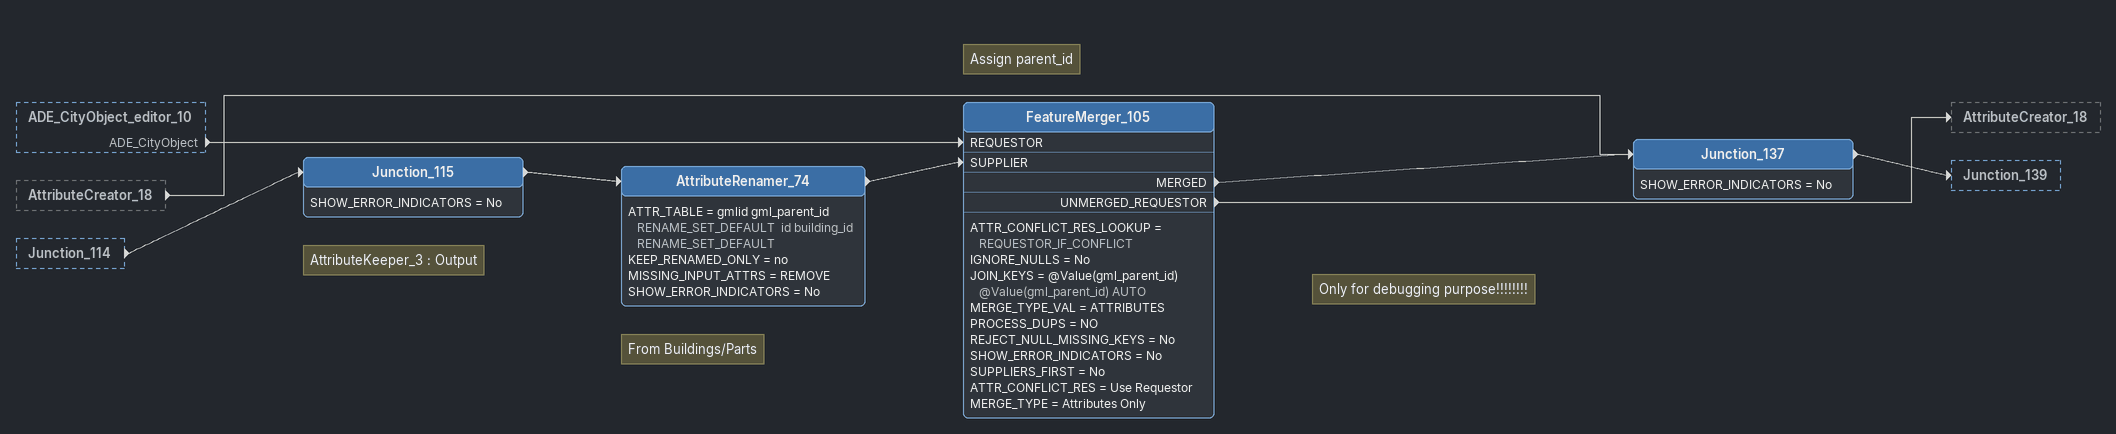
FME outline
ADE_CityObject_editor_10 [outside]
    ADE_CityObject -> FeatureMerger_105 [REQUESTOR]
AttributeCreator_18 [outside]
    -> Junction_137
Junction_114 [outside]
    -> Junction_115
Note: AttributeKeeper_3 : Output
Junction_115
    SHOW_ERROR_INDICATORS = No
    -> AttributeRenamer_74
Note: From Buildings/Parts
AttributeRenamer_74
    ATTR_TABLE = gmlid gml_parent_id RENAME_SET_DEFAULT  id building_id RENAME_SET_DEFAULT
    KEEP_RENAMED_ONLY = no
    MISSING_INPUT_ATTRS = REMOVE
    SHOW_ERROR_INDICATORS = No
    -> FeatureMerger_105 [SUPPLIER]
Note: Assign parent_id
Note: Only for debugging purpose!!!!!!!!
FeatureMerger_105
    ATTR_CONFLICT_RES_LOOKUP = REQUESTOR_IF_CONFLICT
    IGNORE_NULLS = No
    JOIN_KEYS = @Value(gml_parent_id) @Value(gml_parent_id) AUTO
    MERGE_TYPE_VAL = ATTRIBUTES
    PROCESS_DUPS = NO
    REJECT_NULL_MISSING_KEYS = No
    SHOW_ERROR_INDICATORS = No
    SUPPLIERS_FIRST = No
    ATTR_CONFLICT_RES = Use Requestor
    MERGE_TYPE = Attributes Only
    MERGED -> Junction_137
    UNMERGED_REQUESTOR -> AttributeCreator_18
Junction_137
    SHOW_ERROR_INDICATORS = No
    -> Junction_139
